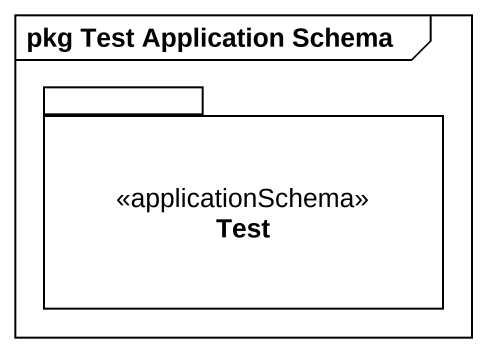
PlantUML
@startuml
mainframe pkg Test Application Schema
package Test <<applicationSchema>> {
}
@enduml
